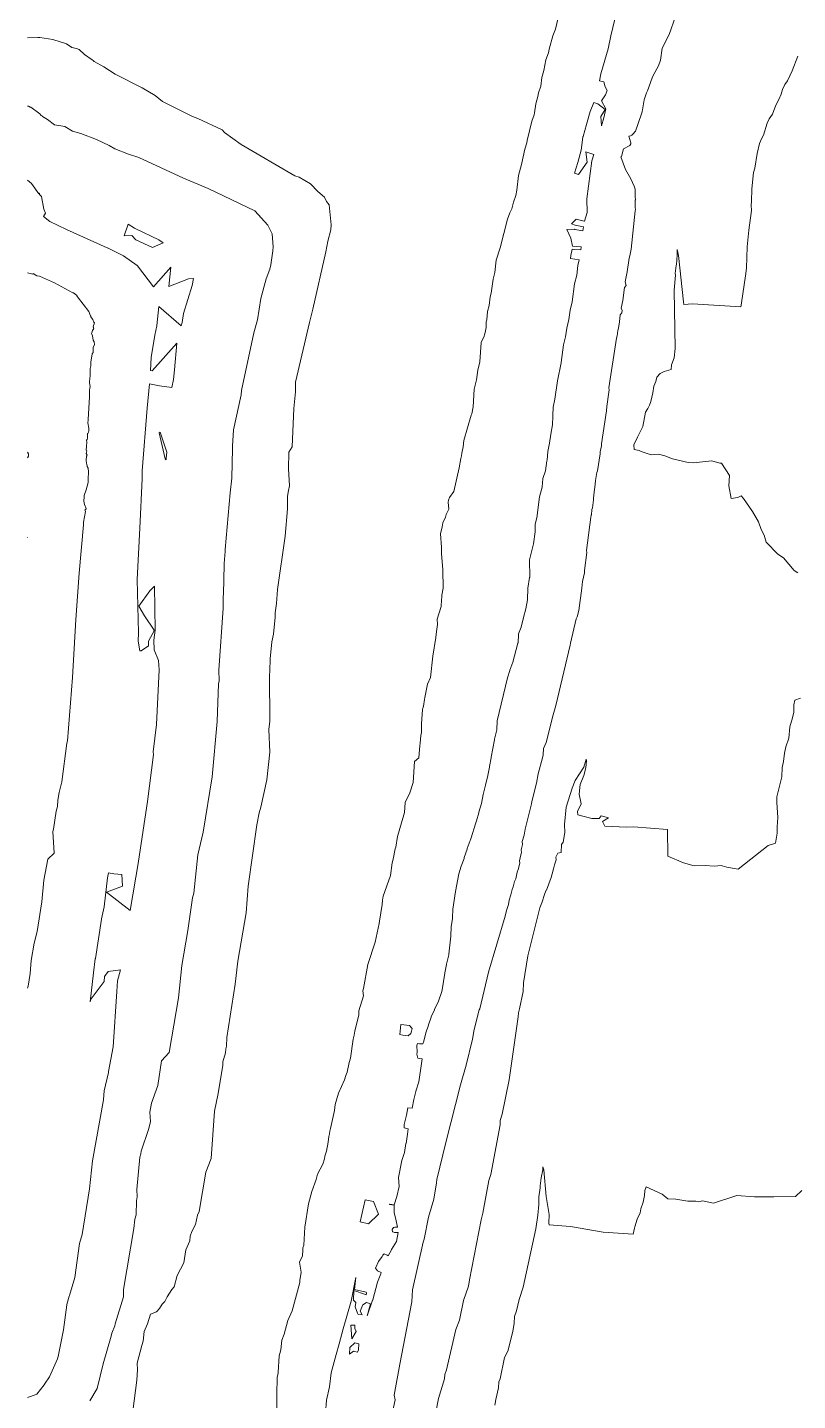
# Model space of a CAD drawing. Header units: metres. Extents: x 808092 to 809616, y 9156899 to 9158040.
# Drawn here: x 808091.9 to 808272.8, y 9157378.6 to 9157701.1 of the extents above; entities that cross this region are included whole.
import ezdxf

# ---------------------------------------------------------------- set-up
doc = ezdxf.new("R2010")
doc.units = ezdxf.units.M
doc.layers.add('C-TOPO-MAJR', color=9, linetype='Continuous')

msp = doc.modelspace()

# ---------------------------------------------------------------- linework, layer by layer
at = {"layer": 'C-TOPO-MAJR', "color": 9, "linetype": 'Continuous', "lineweight": 5}
for points, elevation in [([(808230.39, 9157705.3), (808228.92, 9157699.12), (808228.91, 9157699.11), (808228.28, 9157696.11), (808226.54, 9157690.21), (808226.28, 9157688.57), (808227.25, 9157688.32), (808227.63, 9157687.13), (808228.09, 9157686.28), (808227.65, 9157685.29), (808226.7, 9157683.88), (808227.75, 9157682.03), (808227.29, 9157679.86), (808226.72, 9157677.98), (808226.6, 9157680.23), (808227.56, 9157681.85), (808225.88, 9157683.19), (808224.93, 9157683.5), (808224.07, 9157681.4), (808224.06, 9157681.38), (808223.19, 9157678.35), (808223.18, 9157678.35), (808222.41, 9157675.49), (808222.37, 9157675.43), (808222.35, 9157675.37), (808221.93, 9157672.31), (808221.15, 9157669.43), (808221.15, 9157669.41), (808220.4, 9157666.86), (808221.37, 9157666.58), (808223.37, 9157669.49), (808223.04, 9157671.91), (808224.96, 9157671.24), (808224.49, 9157669.79), (808224.48, 9157669.77), (808223.27, 9157660.82), (808223.28, 9157660.81), (808223.27, 9157660.81), (808223.39, 9157657.71), (808223.39, 9157657.68), (808222.75, 9157655.62), (808222.65, 9157655.64), (808220.79, 9157656.06), (808220.71, 9157656), (808219.67, 9157655), (808220.54, 9157654.69), (808222.5, 9157654.29), (808222.32, 9157653.34), (808220.5, 9157653.68), (808220.36, 9157653.7), (808218.58, 9157653.64), (808219.5, 9157651.59), (808219.96, 9157649.77), (808221.96, 9157649.59), (808221.96, 9157649.48), (808221.86, 9157648.85), (808220.4, 9157648.98), (808219.87, 9157649.07), (808219.5, 9157647.54), (808219.49, 9157646.88), (808221.47, 9157646.53), (808221.21, 9157645.17), (808220.92, 9157642.94), (808220.41, 9157640.88), (808219.87, 9157636.64), (808219.37, 9157634.73), (808219.07, 9157632.51), (808218.6, 9157630.46), (808218.28, 9157628.47), (808217.81, 9157626.54), (808217.23, 9157622.38), (808217.23, 9157622.32), (808216.4, 9157618.1), (808215.79, 9157613.83), (808215.38, 9157611.92), (808215.33, 9157609.93), (808215.32, 9157609.84), (808215.2, 9157607.77), (808214.8, 9157605.6), (808214.52, 9157603.46), (808214.11, 9157601.53), (808213.94, 9157599.43), (808213.92, 9157599.34), (808213.56, 9157596.98), (808212.97, 9157595.19), (808212.95, 9157595.12), (808212.82, 9157593.18), (808212.81, 9157593.11), (808212.18, 9157590.86), (808212.18, 9157590.82), (808211.57, 9157585.95), (808211.17, 9157584.46), (808211.16, 9157582.66), (808210.75, 9157579.83), (808209.84, 9157576.08), (808209.87, 9157572), (808209.87, 9157571.95), (808209.86, 9157571.91), (808209.45, 9157569.39), (808209.38, 9157566.66), (808208.95, 9157564.55), (808208.4, 9157562.51), (808207.84, 9157560.26), (808207.25, 9157558.64), (808207.23, 9157558.55), (808207.14, 9157556.53), (808207.1, 9157556.44), (808205.94, 9157552.05), (808205.19, 9157550.17), (808205.17, 9157550.02), (808204.65, 9157548.34), (808202.25, 9157538.25), (808202.13, 9157536.15), (808201.62, 9157533.91), (808201.58, 9157533.78), (808200.83, 9157529.67), (808200.79, 9157529.53), (808200.44, 9157527.52), (808200.41, 9157527.38), (808200.03, 9157525.37), (808199.52, 9157523.15), (808198.93, 9157520.94), (808198.52, 9157518.79), (808197.94, 9157516.78), (808197.91, 9157516.61), (808197.35, 9157514.71), (808197.31, 9157514.53), (808196.71, 9157512.55), (808196.63, 9157512.22), (808195.93, 9157510.29), (808195.89, 9157510.12), (808195.22, 9157508.23), (808195.17, 9157508.07), (808194.51, 9157506.1), (808194.47, 9157505.93), (808193.76, 9157504.11), (808193.21, 9157502.29), (808192.41, 9157498.14), (808191.84, 9157493.99), (808191.72, 9157491.92), (808191.7, 9157491.83), (808191.46, 9157489.81), (808191.44, 9157489.73), (808191.32, 9157487.77), (808191.31, 9157487.68), (808190.91, 9157483.38), (808190.89, 9157483.31), (808190.86, 9157483.23), (808190.35, 9157481.08), (808190.33, 9157481.01), (808189.96, 9157479.06), (808189.94, 9157478.99), (808189.62, 9157476.97), (808189.59, 9157476.91), (808189.23, 9157474.65), (808188.47, 9157472.36), (808187.55, 9157470.45), (808187.53, 9157470.37), (808186.75, 9157468.7), (808186.73, 9157468.62), (808186.14, 9157466.79), (808186.12, 9157466.71), (808185.46, 9157464.92), (808185.02, 9157462.97), (808184.76, 9157462.34), (808184, 9157462.34), (808183.54, 9157462.45), (808183.38, 9157461.94), (808183.41, 9157460.4), (808183.36, 9157459.89), (808183.6, 9157459), (808184.09, 9157458.91), (808184.59, 9157458.87), (808184.47, 9157457.73), (808183.8, 9157453.41), (808183.14, 9157451.24), (808183.13, 9157451.19), (808182.62, 9157449.24), (808182.25, 9157447.21), (808181.26, 9157447.34), (808180.91, 9157445.58), (808180.41, 9157443.39), (808180.36, 9157442.6), (808181.34, 9157442.41), (808181.17, 9157441.14), (808181.16, 9157441.14), (808180.82, 9157438.94), (808180.81, 9157438.91), (808180.48, 9157436.8), (808179.84, 9157434.91), (808179.43, 9157432.96), (808179.43, 9157432.92), (808179.08, 9157430.97), (808179.19, 9157428.83), (808178.68, 9157426.5), (808178.01, 9157424.56), (808177.99, 9157424.56), (808177.01, 9157424.71), (808176.98, 9157424.71), (808176.98, 9157424.64), (808177, 9157424.6), (808177.96, 9157424.45), (808178, 9157424.46), (808178.03, 9157422.72), (808178.5, 9157420.77), (808178.5, 9157420.76), (808178.86, 9157419.28), (808178.2, 9157419.26), (808177.86, 9157419.18), (808177.56, 9157418.74), (808177.64, 9157418.18), (808177.96, 9157418.09), (808178.13, 9157418.03), (808178.98, 9157418.05), (808178.58, 9157415.91), (808177.44, 9157414.01), (808177.42, 9157413.96), (808176.6, 9157412.58), (808176.41, 9157412.69), (808175.7, 9157413.03), (808175.4, 9157412.74), (808175.25, 9157412.41), (808174.36, 9157411.22), (808173.65, 9157409.65), (808174.09, 9157409), (808175.02, 9157408.64), (808174.92, 9157408.31), (808174.12, 9157406.35), (808173, 9157402.25), (808172.99, 9157402.22), (808172.98, 9157402.16), (808171.68, 9157398.42), (808172.5, 9157401.28), (808171.55, 9157401.61), (808170.64, 9157401.05), (808170.04, 9157399.56), (808170.56, 9157398.67), (808169.6, 9157398.75), (808169.39, 9157399.12), (808168.86, 9157400.55), (808169, 9157401.6), (808168.48, 9157402.14), (808168.59, 9157404.4), (808171.29, 9157403.48), (808171.47, 9157403.39), (808171.57, 9157403.78), (808171.47, 9157404), (808168.72, 9157404.61), (808169, 9157407.5), (808167.9, 9157401.94), (808166.08, 9157395.41), (808165.15, 9157391.86), (808165.15, 9157391.86), (808164.41, 9157389.34), (808163.23, 9157385.09), (808163.23, 9157385.07), (808162.86, 9157381.79), (808162.18, 9157378.67), (808161.9, 9157375.66)], 2780), ([(808150.37, 9157373.93), (808150.5, 9157378.86), (808150.47, 9157379.99), (808150.59, 9157384.06), (808150.74, 9157384.58), (808150.81, 9157385.13), (808151.03, 9157389.07), (808151.21, 9157389.6), (808151.44, 9157390.5), (808151.65, 9157392.73), (808152.18, 9157394.17), (808153.08, 9157397.34), (808154.1, 9157399.66), (808155.9, 9157406.28), (808155.89, 9157406.8), (808156.12, 9157408.19), (808156.16, 9157408.73), (808155.84, 9157411.1), (808156.53, 9157412.57), (808156.56, 9157413.86), (808156.62, 9157414.43), (808156.79, 9157415.06), (808157.02, 9157419.29), (808157.94, 9157424.8), (808158.67, 9157427.68), (808159.7, 9157430.47), (808160.06, 9157431.7), (808161.31, 9157434.06), (808161.67, 9157435.32), (808161.75, 9157435.95), (808162.15, 9157437.14), (808162.52, 9157439.24), (808162.66, 9157440.62), (808162.82, 9157441.25), (808162.92, 9157441.86), (808163.12, 9157442.44), (808164.03, 9157446.68), (808164.2, 9157448.12), (808164.99, 9157450.73), (808166.4, 9157453.88), (808166.68, 9157454.9), (808166.99, 9157455.72), (808167.48, 9157458), (808167.8, 9157458.97), (808168.38, 9157463.49), (808168.62, 9157464.42), (808168.78, 9157465.33), (808169.73, 9157469.19), (808169.76, 9157470.07), (808170.8, 9157473.65), (808170.71, 9157474.77), (808170.86, 9157475.34), (808171.83, 9157480.96), (808173.6, 9157486.23), (808174.51, 9157490.64), (808174.56, 9157491.21), (808175.22, 9157495.07), (808175.26, 9157496.07), (808175.44, 9157497.06), (808177.17, 9157501.91), (808177.58, 9157504.91), (808177.84, 9157505.77), (808178.28, 9157508.16), (808178.45, 9157508.57), (808178.85, 9157511.03), (808179.73, 9157514.27), (808180.49, 9157516.68), (808180.65, 9157519.07), (808181.7, 9157521.35), (808182.47, 9157523.77), (808182.84, 9157528.65), (808183.8, 9157529.54), (808184.07, 9157532.4), (808184.17, 9157532.89), (808184.34, 9157534.87), (808184.42, 9157535.39), (808184.42, 9157537.02), (808184.49, 9157537.53), (808184.67, 9157540.9), (808184.74, 9157541.22), (808184.91, 9157541.66), (808185.13, 9157543.25), (808185.27, 9157543.72), (808185.89, 9157546.85), (808186.57, 9157548.42), (808187.09, 9157553.42), (808187.86, 9157557.8), (808187.98, 9157559.23), (808188.24, 9157560.9), (808188.16, 9157562.14), (808189.04, 9157565.12), (808189.14, 9157566.69), (808189.24, 9157567.26), (808189.26, 9157567.78), (808189.51, 9157569.37), (808189.44, 9157573.69), (808189.14, 9157577.51), (808189.18, 9157579.04), (808188.95, 9157582.15), (808189.34, 9157583.8), (808189.37, 9157584.28), (808189.45, 9157584.75), (808190.1, 9157586.1), (808190.27, 9157586.72), (808190.86, 9157587.99), (808190.7, 9157589.58), (808190.81, 9157590.1), (808191.02, 9157590.68), (808192.03, 9157592.07), (808193.32, 9157597.63), (808193.72, 9157599.84), (808193.88, 9157600.5), (808193.94, 9157601.13), (808194.28, 9157602.56), (808194.44, 9157604.06), (808196.13, 9157610.03), (808196.26, 9157610.38), (808196.6, 9157612.01), (808196.83, 9157616.11), (808197.37, 9157618.34), (808197.66, 9157620.59), (808198.15, 9157622.57), (808198.51, 9157627.09), (808199.19, 9157628.61), (808199.24, 9157628.92), (808199.45, 9157629.46), (808199.63, 9157630.67), (808199.66, 9157631.99), (808199.78, 9157632.43), (808199.97, 9157634.37), (808200.32, 9157635.8), (808200.62, 9157637.82), (808200.84, 9157638.71), (808201.31, 9157641.99), (808201.72, 9157643.52), (808201.99, 9157646.43), (808202.94, 9157649.36), (808204.62, 9157656.1), (808205.17, 9157657.53), (808205.68, 9157658.48), (808206.03, 9157660.1), (808206.6, 9157661.63), (808206.85, 9157662.91), (808207.23, 9157666.36), (808207.96, 9157668.94), (808208.7, 9157672.5), (808209.17, 9157674), (808209.26, 9157674.58), (808210.4, 9157679.09), (808210.91, 9157680.6), (808211.03, 9157681.08), (808211.33, 9157683.14), (808211.78, 9157684.9), (808211.93, 9157685.77), (808212.45, 9157687.29), (808212.74, 9157689.33), (808213.21, 9157691.02), (808213.68, 9157693.53), (808214.29, 9157695.13), (808214.43, 9157696.05), (808215.33, 9157699.17), (808215.93, 9157700.72), (808216.85, 9157704.71)], 2770), ([(808244.09, 9157703.69), (808242.61, 9157699.47), (808241.01, 9157696.27), (808240.62, 9157693.41), (808240.1, 9157692.13), (808238.86, 9157689.84), (808238.63, 9157689.3), (808237.55, 9157686.23), (808237.34, 9157685.77), (808236.79, 9157684.13), (808236.29, 9157681.29), (808236.1, 9157680.86), (808236.09, 9157680.57), (808234.71, 9157676.78), (808234.1, 9157676.06), (808233.82, 9157675.85), (808233.55, 9157675.62), (808233.16, 9157675.55), (808233.62, 9157674), (808233.65, 9157673.77), (808233.38, 9157673.42), (808231.88, 9157672.63), (808231.43, 9157670.83), (808231.3, 9157670.72), (808232.35, 9157667.72), (808233.61, 9157665.58), (808234.44, 9157663.86), (808234.66, 9157663.13), (808234.62, 9157661.4), (808234.7, 9157660.61), (808234.67, 9157660.52), (808234.64, 9157658.86), (808234.75, 9157658.37), (808234.66, 9157658.01), (808233.68, 9157649.03), (808233.36, 9157647.43), (808233.2, 9157646.95), (808232.76, 9157643.73), (808232.31, 9157641.33), (808232.53, 9157640.53), (808232.17, 9157640.01), (808231.76, 9157636.96), (808231.39, 9157635.2), (808231.59, 9157634.61), (808231.5, 9157634.05), (808231.13, 9157633.62), (808230.96, 9157631.93), (808230.72, 9157630.47), (808230.58, 9157629.94), (808230.38, 9157628.68), (808230.22, 9157628.16), (808228.44, 9157616.49), (808228.5, 9157615.98), (808228.48, 9157615.43), (808227.95, 9157612.04), (808227.93, 9157611.07), (808226.73, 9157603.34), (808226.7, 9157602.84), (808226.44, 9157601.41), (808226.41, 9157600.98), (808225.76, 9157596.96), (808225.66, 9157596.55), (808225.33, 9157594.71), (808225.19, 9157593.04), (808225.09, 9157592.64), (808224.84, 9157590.55), (808224.83, 9157590.12), (808224.59, 9157588.25), (808224.5, 9157587.91), (808224.35, 9157586.62), (808224.34, 9157586.54), (808224.21, 9157586.05), (808223.25, 9157578.26), (808223.26, 9157577.77), (808222.75, 9157573.53), (808222.73, 9157573.03), (808222.28, 9157570.97), (808222.15, 9157569.39), (808221.4, 9157564.19), (808220.99, 9157562.66), (808220.81, 9157562.2), (808219.43, 9157556.48), (808219.36, 9157555.97), (808216.04, 9157541.83), (808215.83, 9157541.32), (808215.42, 9157539.62), (808213.75, 9157533.14), (808213.12, 9157531.73), (808213.01, 9157530.23), (808212.89, 9157529.55), (808211.84, 9157525.75), (808211.46, 9157523.58), (808210.41, 9157519.3), (808210.33, 9157518.73), (808208.78, 9157512.76), (808208.54, 9157511.37), (808208.14, 9157509.92), (808208.17, 9157509.2), (808207.86, 9157507.96), (808207.91, 9157507.34), (808207.82, 9157506.72), (808207.44, 9157505.32), (808207.53, 9157504.8), (808207.2, 9157503.31), (808206.95, 9157502.71), (808206.58, 9157501.09), (808206.32, 9157500.46), (808205.99, 9157499.26), (808205.76, 9157498.61), (808205.45, 9157497.32), (808205.05, 9157496.08), (808204.86, 9157495.1), (808204.39, 9157493.69), (808204.11, 9157492.38), (808200.22, 9157479.18), (808198.12, 9157470.59), (808198.01, 9157470.35), (808196.83, 9157465.69), (808196.46, 9157463.44), (808194.94, 9157457.31), (808193.6, 9157452.72), (808190.17, 9157439.15), (808188.07, 9157430.45), (808188.01, 9157429.68), (808187.36, 9157425.86), (808186.08, 9157421.63), (808185.12, 9157416.5), (808184.86, 9157415.78), (808182.35, 9157404.57), (808182.19, 9157401.75), (808179.37, 9157387.08), (808178.07, 9157379.79), (808178.25, 9157378.7), (808177.33, 9157374.44)], 2790), ([(808116.63, 9157376.03), (808117.57, 9157383.34), (808117.75, 9157385.78), (808117.7, 9157387.35), (808118.77, 9157391.52), (808119.12, 9157392.51), (808119.31, 9157394.74), (808120.1, 9157396.55), (808120.84, 9157398.83), (808122.2, 9157399.43), (808122.89, 9157400.18), (808123.53, 9157401.16), (808124.19, 9157401.86), (808124.72, 9157402.94), (808125.84, 9157404.66), (808126.39, 9157405.3), (808127.11, 9157407.91), (808128.61, 9157410.91), (808129.14, 9157413.99), (808130.07, 9157416.04), (808130.16, 9157417.14), (808130.53, 9157418.26), (808131.35, 9157419.89), (808131.87, 9157422.07), (808132.23, 9157422.94), (808133.8, 9157432.21), (808135.03, 9157435.41), (808135.87, 9157446.53), (808136.72, 9157450.65), (808137.77, 9157457.32), (808137.83, 9157458.15), (808138.46, 9157460.24), (808138.49, 9157461.18), (808138.68, 9157461.78), (808138.76, 9157463.83), (808140.73, 9157476.4), (808141.29, 9157481.81), (808143.29, 9157493.09), (808143.73, 9157499.36), (808145.82, 9157513.83), (808146.36, 9157516.65), (808146.75, 9157517.94), (808148.14, 9157524.39), (808148.81, 9157530.88), (808148.6, 9157536.18), (808148.8, 9157538.15), (808148.78, 9157548.91), (808148.86, 9157549.94), (808148.89, 9157552.77), (808149.3, 9157556.79), (808149.67, 9157558.6), (808150.07, 9157562.61), (808150.09, 9157563.61), (808150.43, 9157565.76), (808150.61, 9157569.06), (808152.47, 9157581.63), (808153.01, 9157588.01), (808153.02, 9157591.04), (808153.19, 9157592.32), (808153.46, 9157593.47), (808153.19, 9157597.46), (808153.33, 9157601.35), (808154.05, 9157602.58), (808154.48, 9157611.64), (808154.85, 9157615.55), (808154.9, 9157617.8), (808158.18, 9157631.77), (808158.94, 9157634.96), (808161.99, 9157648.42), (808162.45, 9157650.95), (808163.15, 9157653.55), (808163.28, 9157654.75), (808162.76, 9157659.48), (808162.17, 9157660.25), (808161.67, 9157661.26), (808160.1, 9157662.56), (808158.4, 9157664.4), (808155.75, 9157665.91), (808154.68, 9157666.27), (808142.1, 9157673.6), (808138.18, 9157676.45), (808137.62, 9157677.07), (808131.94, 9157679.76), (808130.65, 9157680.2), (808123.64, 9157683.76), (808121.89, 9157685.14), (808118.83, 9157686.95), (808112.5, 9157690.13), (808109.84, 9157691.87), (808107.59, 9157693.09), (808107.31, 9157693.36), (808107.07, 9157693.49), (808105.32, 9157694.79), (808104.09, 9157695.9), (808103.4, 9157696.16), (808102.34, 9157696.42), (808101.06, 9157697.24), (808097.9, 9157698.25), (808094.78, 9157698.78), (808094.53, 9157698.78), (808094.31, 9157698.72), (808091.91, 9157698.71)], 2760), ([(808272.87, 9157694.36), (808271.55, 9157690.94), (808270.4, 9157688.59), (808269.79, 9157687.68), (808269.27, 9157686.51), (808268.92, 9157685.45), (808268.38, 9157684.16), (808267.69, 9157682.9), (808266.93, 9157680.78), (808266.14, 9157679.64), (808265.67, 9157678.62), (808264.75, 9157675.78), (808264.29, 9157674.92), (808263.86, 9157673.86), (808263.26, 9157671.54), (808262.75, 9157668.09), (808262.44, 9157667.05), (808262.05, 9157663.23), (808261.98, 9157660.22), (808261.89, 9157659.39), (808261.96, 9157658.11), (808261.33, 9157653.46), (808260.98, 9157649.59), (808260.76, 9157644.58), (808260.53, 9157642.79), (808259.59, 9157636.4), (808259.58, 9157636.34), (808259.44, 9157635.47), (808248.09, 9157636.19), (808246.1, 9157636.07), (808245.98, 9157636.68), (808244.82, 9157647.57), (808244.52, 9157648.97), (808244.51, 9157647.66), (808244.33, 9157645.45), (808244.25, 9157645.19), (808244.06, 9157643.35), (808244.11, 9157642.92), (808243.83, 9157639.41), (808244.01, 9157625.68), (808243.77, 9157623.48), (808243.21, 9157621.84), (808243.06, 9157620.75), (808241.45, 9157620.28), (808240.48, 9157619.82), (808239.76, 9157618.95), (808239.46, 9157617.91), (808238.99, 9157616.82), (808238.83, 9157615.29), (808238.32, 9157613.25), (808238.02, 9157612.42), (808237.59, 9157611.59), (808237.06, 9157610.76), (808236.46, 9157607.38), (808235.17, 9157604.9), (808234.35, 9157603.09), (808234.42, 9157602), (808235.62, 9157601.77), (808236.07, 9157601.54), (808238.39, 9157600.72), (808240.14, 9157600.84), (808241.6, 9157600.48), (808243.39, 9157599.8), (808247.1, 9157598.9), (808248.29, 9157598.81), (808252.66, 9157599.29), (808254.55, 9157598.78), (808254.95, 9157598.75), (808256.77, 9157595.85), (808256.62, 9157593.45), (808257.22, 9157590.44), (808258.77, 9157590.73), (808259.54, 9157591.11), (808260.09, 9157590.48), (808262.19, 9157587.42), (808263.63, 9157584.99), (808264.24, 9157583.17), (808264.96, 9157581.85), (808265.39, 9157580.22), (808268.14, 9157577.38), (808269.52, 9157576.53), (808271.95, 9157573.58), (808272.85, 9157572.97)], 2800), ([(808106.55, 9157378.52), (808108.29, 9157381.42), (808109.67, 9157387.16), (808111.56, 9157393.68), (808111.7, 9157394.42), (808112.43, 9157396.11), (808112.5, 9157396.6), (808114.44, 9157402.91), (808114.43, 9157404.65), (808116.93, 9157418.96), (808117.16, 9157421.15), (808117.46, 9157422.21), (808117.55, 9157425.47), (808117.66, 9157426.43), (808117.59, 9157428.12), (808118.33, 9157435.76), (808118.51, 9157436.55), (808118.61, 9157437.18), (808120.45, 9157442.47), (808120.78, 9157444.1), (808120.62, 9157446.27), (808121.08, 9157448.42), (808122.56, 9157452.57), (808123.38, 9157458.4), (808125.23, 9157460.28), (808127.39, 9157473.16), (808128.16, 9157480.75), (808129.56, 9157488.98), (808130.7, 9157496.67), (808130.99, 9157497.75), (808131.95, 9157506.73), (808133.2, 9157512.07), (808135.32, 9157525.07), (808136.44, 9157538.08), (808136.75, 9157546.9), (808136.91, 9157547.62), (808136.82, 9157550.11), (808137.9, 9157564.72), (808137.85, 9157567.4), (808137.92, 9157568.08), (808138.11, 9157574.86), (808138.08, 9157575.16), (808138.33, 9157578.01), (808138.33, 9157578.49), (808139.5, 9157591.78), (808139.88, 9157595.27), (808140.06, 9157602.18), (808140.03, 9157602.75), (808140.34, 9157606.58), (808142.12, 9157614.79), (808142.16, 9157615.81), (808145.05, 9157629.35), (808145.96, 9157632.47), (808146.72, 9157637.44), (808147.99, 9157642.03), (808148.82, 9157644.34), (808149.04, 9157645.36), (808149.55, 9157648.63), (808149.62, 9157649.61), (808149.41, 9157652.62), (808148.38, 9157654.66), (808145.28, 9157658.05), (808134.38, 9157663.31), (808128.59, 9157665.69), (808118.06, 9157670.6), (808115.61, 9157671.34), (808112.4, 9157672.61), (808111.07, 9157673.39), (808108.11, 9157674.8), (808104.41, 9157676.19), (808102.49, 9157676.76), (808100.65, 9157677.86), (808098.24, 9157678.23), (808096.61, 9157679.52), (808095.48, 9157680.23), (808095.4, 9157680.32), (808095.29, 9157680.37), (808095.16, 9157680.46), (808095.02, 9157680.53), (808094.82, 9157680.8), (808092.67, 9157682.36), (808092.53, 9157682.39), (808092.14, 9157682.64), (808091.91, 9157682.64)], 2750), ([(808091.91, 9157379.31), (808093.96, 9157379.99), (808094.08, 9157380.07), (808095.86, 9157382.25), (808095.9, 9157382.35), (808095.94, 9157382.44), (808097.09, 9157384.15), (808098.95, 9157388.36), (808099.1, 9157388.88), (808100.37, 9157395.15), (808101.12, 9157401.05), (808101.14, 9157401.14), (808101.72, 9157403.05), (808101.77, 9157403.26), (808103.03, 9157407.45), (808104.11, 9157415.46), (808104.73, 9157417.54), (808106.46, 9157428.28), (808107.15, 9157434.9), (808109.76, 9157449.21), (808109.78, 9157449.3), (808109.96, 9157451.35), (808110.91, 9157455.64), (808110.93, 9157455.88), (808112.03, 9157461.68), (808112.88, 9157474.63), (808113.06, 9157477.15), (808113.73, 9157479.71), (808110.83, 9157479.37), (808110.04, 9157478.15), (808109.95, 9157476.97), (808106.86, 9157472.91), (808106.79, 9157472.86), (808106.62, 9157472.24), (808107.4, 9157479), (808107.41, 9157479.02), (808107.85, 9157482.36), (808107.86, 9157482.4), (808109.3, 9157491.62), (808109.3, 9157491.71), (808109.91, 9157494.54), (808110.7, 9157501.35), (808110.97, 9157502.51), (808112.22, 9157502.3), (808114.11, 9157502.14), (808114.26, 9157499.36), (808110.49, 9157498.01), (808116.04, 9157493.69), (808117.98, 9157505.16), (808118, 9157505.24), (808120.09, 9157519.26), (808121.54, 9157530.33), (808121.47, 9157530.96), (808121.47, 9157530.98), (808122.22, 9157537.39), (808122.81, 9157550.22), (808122.71, 9157552.39), (808121.65, 9157554.94), (808121.6, 9157557.18), (808121.88, 9157559.57), (808121.77, 9157569.87), (808120.68, 9157568.79), (808118.08, 9157565.16), (808119.38, 9157562.86), (808121.68, 9157559.53), (808121.63, 9157559.4), (808121.69, 9157559.4), (808120.37, 9157556.97), (808120.3, 9157555.84), (808118.58, 9157554.68), (808118.32, 9157554.7), (808117.94, 9157556.91), (808118.02, 9157558.89), (808117.71, 9157571.47), (808118.29, 9157583.48), (808118.89, 9157595.06), (808118.85, 9157596.97), (808120.02, 9157611.72), (808120.54, 9157617.39), (808122.9, 9157616.89), (808125.83, 9157616.55), (808126.23, 9157618.42), (808126.43, 9157620.65), (808126.42, 9157620.72), (808127, 9157626.93), (808121.23, 9157620.48), (808120.79, 9157620.52), (808120.99, 9157623.57), (808121, 9157623.58), (808121, 9157623.59), (808121.8, 9157628.87), (808122.33, 9157631.04), (808122.33, 9157631.09), (808122.79, 9157635.57), (808127.99, 9157631.05), (808128.24, 9157631.81), (808128.56, 9157633.94), (808130.58, 9157640.48), (808130.88, 9157642.14), (808129.72, 9157642.08), (808125.08, 9157640.27), (808125.56, 9157644.79), (808121.52, 9157640.2), (808117.78, 9157645.11), (808117.71, 9157645.17), (808114.46, 9157647.43), (808110.73, 9157649.31), (808110.69, 9157649.33), (808110.66, 9157649.35), (808101.09, 9157653.63), (808101.07, 9157653.64), (808097.18, 9157655.51), (808095.71, 9157656.73), (808096.15, 9157657.49), (808095.74, 9157658.45), (808095.22, 9157661.44), (808094.75, 9157661.86), (808094.74, 9157662.17), (808094.6, 9157662.07), (808092.88, 9157664.46), (808091.91, 9157665.26)], 2740), ([(808091.91, 9157475.42), (808092.07, 9157475.9), (808092.54, 9157478.86), (808092.81, 9157481.97), (808093.47, 9157486.01), (808094.2, 9157488.78), (808095.3, 9157495.72), (808095.78, 9157500.81), (808096.66, 9157505.73), (808098.16, 9157507.18), (808097.86, 9157512.24), (808098.01, 9157512.79), (808098.69, 9157517.01), (808098.97, 9157518.08), (808099.08, 9157519.62), (808099.36, 9157521.36), (808099.95, 9157523.94), (808101.19, 9157532.95), (808101.35, 9157533.56), (808102.46, 9157548.4), (808103.26, 9157562.04), (808104.08, 9157572.94), (808105.07, 9157584.31), (808105.08, 9157584.88), (808105.57, 9157587.38), (808105.42, 9157587.83), (808105.52, 9157587.91), (808105.6, 9157587.97), (808105.66, 9157588.05), (808105.67, 9157588.14), (808105.29, 9157589.07), (808105.14, 9157589.86), (808105.24, 9157590.87), (808105.23, 9157591.18), (808105.71, 9157592.53), (808106.18, 9157594.22), (808106.16, 9157594.42), (808106.15, 9157595.66), (808106.26, 9157596.09), (808106.28, 9157596.77), (808106.28, 9157596.81), (808106.28, 9157596.83), (808106.17, 9157597.51), (808106.15, 9157597.56), (808105.93, 9157597.94), (808105.89, 9157598.49), (808105.78, 9157598.66), (808105.69, 9157599.5), (808105.71, 9157599.58), (808105.78, 9157600.25), (808105.81, 9157600.3), (808105.79, 9157600.42), (808105.92, 9157600.68), (808105.71, 9157601.03), (808105.82, 9157601.64), (808105.8, 9157601.69), (808105.7, 9157601.87), (808105.8, 9157602.57), (808105.8, 9157602.76), (808105.86, 9157603.69), (808105.81, 9157604.2), (808105.95, 9157604.36), (808106.02, 9157604.6), (808106.05, 9157605.64), (808106.11, 9157605.75), (808106.24, 9157606.06), (808106.32, 9157606.36), (808106.34, 9157606.99), (808106.08, 9157608.24), (808106.07, 9157608.49), (808106.14, 9157608.62), (808106.13, 9157609.04), (808106.52, 9157614.34), (808106.46, 9157615.8), (808106.56, 9157616.44), (808106.61, 9157616.67), (808106.52, 9157617.73), (808106.57, 9157618.83), (808106.6, 9157619.12), (808106.66, 9157619.18), (808106.63, 9157620.96), (808106.74, 9157621.37), (808106.82, 9157621.53), (808106.8, 9157622.51), (808107.14, 9157624.48), (808107.32, 9157624.78), (808107.36, 9157625.37), (808107.35, 9157625.82), (808107.32, 9157625.91), (808107.66, 9157626.67), (808107.55, 9157627.3), (808107.36, 9157627.64), (808107.15, 9157628.66), (808106.99, 9157629.2), (808107, 9157629.37), (808107.22, 9157629.9), (808107.38, 9157630.15), (808107.48, 9157630.36), (808107.43, 9157630.54), (808107.43, 9157630.69), (808107.38, 9157630.81), (808107.42, 9157631.12), (808107.54, 9157631.51), (808107.62, 9157631.69), (808107.49, 9157631.9), (808107.29, 9157632.55), (808107.16, 9157632.62), (808106.81, 9157633.17), (808106.77, 9157633.29), (808106.7, 9157633.38), (808106.34, 9157634.4), (808103.64, 9157637.82), (808103.44, 9157638.21), (808102.7, 9157638.76), (808102.57, 9157638.81), (808098.23, 9157641.16), (808094.72, 9157642.68), (808094.13, 9157642.78), (808093.22, 9157643.33), (808093.19, 9157643.18), (808091.91, 9157643.46)], 2730), ([(808091.91, 9157600.01), (808092.14, 9157600.44), (808092.16, 9157600.76), (808092.16, 9157600.99), (808091.91, 9157601.38)], 2720), ([(808091.91, 9157581.29), (808091.93, 9157581.33), (808091.91, 9157581.39)], 2720), ([(808273.49, 9157543.55), (808272.11, 9157543.09), (808271.92, 9157541.97), (808271.9, 9157540.26), (808271.6, 9157538.95), (808270.96, 9157536.85), (808270.73, 9157534.13), (808270.03, 9157532.09), (808269.68, 9157530.64), (808269.47, 9157528.65), (808269.13, 9157527.3), (808269.06, 9157525.04), (808267.94, 9157520.36), (808267.92, 9157519.02), (808268.18, 9157515.53), (808267.97, 9157513.3), (808268.01, 9157511.84), (808267.62, 9157509.53), (808265.86, 9157508.97), (808258.81, 9157503.4), (808256.14, 9157503.88), (808255.05, 9157504.2), (808254.88, 9157504.28), (808253.2, 9157504.06), (808251.05, 9157504.25), (808248.53, 9157504.14), (808245.96, 9157504.84), (808242.29, 9157506.41), (808242.21, 9157512.74), (808234.22, 9157513.31), (808232.61, 9157513.22), (808227.5, 9157513.51), (808226.97, 9157514.59), (808228.37, 9157515.47), (808226.64, 9157515.9), (808226.18, 9157515.25), (808224.43, 9157515.28), (808221.2, 9157516.15), (808221.09, 9157516.94), (808221.92, 9157518.77), (808221.47, 9157520.98), (808221.75, 9157523.25), (808222.57, 9157525.38), (808223.09, 9157527.19), (808223.2, 9157528.92), (808223.17, 9157529.26), (808222.58, 9157527.32), (808220.54, 9157524.23), (808219.84, 9157522.45), (808218.47, 9157517.93), (808218.04, 9157513.88), (808218.12, 9157512.01), (808217.7, 9157509.76), (808217.36, 9157509.16), (808217.24, 9157507.27), (808216.5, 9157507.13), (808216.04, 9157506.21), (808216.07, 9157505.55), (808215.71, 9157504.42), (808215.5, 9157503.48), (808215.12, 9157502.28), (808214.93, 9157501.41), (808213.79, 9157498.49), (808213.76, 9157498.47), (808213.42, 9157497.69), (808212.71, 9157495.48), (808212.22, 9157494.27), (808209.42, 9157483.03), (808208.43, 9157476.69), (808208.31, 9157474.68), (808207.48, 9157470.61), (808207.21, 9157469.65), (808207.18, 9157468.66), (808205.01, 9157453.9), (808203.4, 9157445.82), (808202.96, 9157444.33), (808202.96, 9157443.36), (808200.73, 9157431.67), (808200.28, 9157430.28), (808198.85, 9157422.55), (808198.45, 9157421.01), (808195.7, 9157406.92), (808195.5, 9157405.44), (808194.32, 9157402.05), (808193.38, 9157397.42), (808192.53, 9157395.24), (808190.32, 9157385.78), (808189.96, 9157384.64), (808189.84, 9157383.66), (808188.45, 9157379.04), (808187.24, 9157373.01)], 2800), ([(808273.76, 9157427.94), (808272.28, 9157426.49), (808267.23, 9157426.38), (808266.61, 9157426.44), (808262.65, 9157426.43), (808258.55, 9157426.72), (808253.07, 9157424.95), (808250.43, 9157425.48), (808249.59, 9157425.2), (808248.87, 9157425.38), (808247.05, 9157425.4), (808244.18, 9157425.86), (808242.28, 9157425.94), (808241.01, 9157427.02), (808237.24, 9157428.8), (808236.95, 9157427.9), (808236.84, 9157426.72), (808236.49, 9157425.19), (808236.01, 9157423.6), (808235.79, 9157422.63), (808235.09, 9157421.18), (808234.53, 9157419.35), (808234.48, 9157419.03), (808234.17, 9157417.66), (808227.16, 9157418.1), (808219.42, 9157419.42), (808214.44, 9157419.85), (808214.4, 9157420.21), (808214.41, 9157422.26), (808213.71, 9157426.47), (808213.16, 9157432.76), (808212.96, 9157433.45), (808212.95, 9157432.73), (808212.56, 9157430.87), (808212.34, 9157428.96), (808212.33, 9157428.51), (808211.99, 9157426.44), (808212, 9157424.58), (808211.78, 9157422.09), (808211.28, 9157418.9), (808208.3, 9157405.2), (808207.4, 9157402.33), (808206.77, 9157399.63), (808206.3, 9157398.32), (808206.19, 9157396.75), (808205.9, 9157394.76), (808204.72, 9157390.19), (808203.99, 9157388.69), (808202.93, 9157383.69), (808202.65, 9157382.96), (808202.56, 9157381.58), (808201.88, 9157378.84), (808201.7, 9157377.5)], 2810)]:
    msp.add_lwpolyline(points, dxfattribs=dict(at, elevation=elevation))
for points, elevation in [([(808121.31, 9157649.44), (808123.81, 9157650.52), (808122.78, 9157651.2), (808117.17, 9157653.9), (808117.08, 9157653.96), (808115.53, 9157654.91), (808114.64, 9157652.16), (808116.46, 9157652.28), (808117.34, 9157651.19), (808121.31, 9157649.44)], 2740), ([(808124.26, 9157599.79), (808124.49, 9157599.54), (808124.52, 9157599.94), (808124.63, 9157601.37), (808123.08, 9157606.01), (808122.88, 9157605.87), (808124.26, 9157599.79)], 2740), ([(808182.3, 9157465.92), (808181.62, 9157466.64), (808179.63, 9157466.88), (808179.37, 9157464.54), (808180.07, 9157464.39), (808181.35, 9157464.23), (808181.97, 9157464.77), (808182.09, 9157465.36), (808182.3, 9157465.92)], 2780), ([(808174.36, 9157422.31), (808173.17, 9157425.31), (808171.21, 9157425.71), (808170.06, 9157420.53), (808172.01, 9157420.08), (808174.36, 9157422.31)], 2780), ([(808168.08, 9157393.07), (808169.1, 9157394.79), (808168.81, 9157395.48), (808168.82, 9157396.23), (808167.87, 9157396.27), (808168.08, 9157393.07)], 2780), ([(808169.45, 9157389.95), (808169.64, 9157390.5), (808169.77, 9157391.9), (808168.79, 9157392.09), (808167.64, 9157391.04), (808167.53, 9157389.42), (808168.47, 9157390.15), (808168.71, 9157390.09), (808169.45, 9157389.95)], 2780)]:
    msp.add_lwpolyline(points, close=True, dxfattribs=dict(at, elevation=elevation))

doc.saveas('drawing.dxf')
